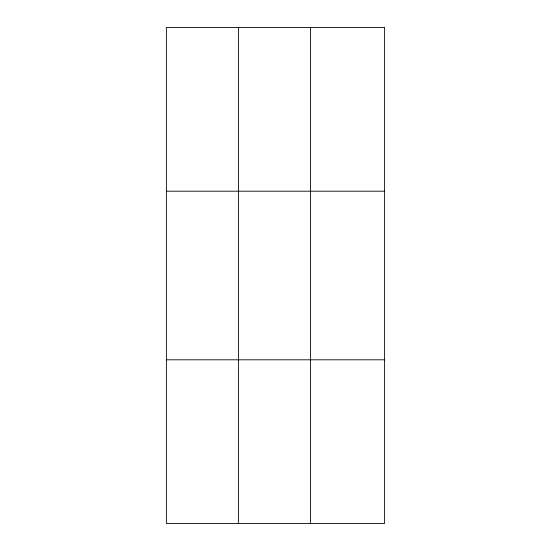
<?xml version="1.0" encoding="UTF-8"?>
<svg xmlns="http://www.w3.org/2000/svg" width="551" height="551" viewBox="0 0 551 551"><rect width="100%" height="100%" fill="white"/><g stroke="black" fill="none" stroke-linecap="round" stroke-linejoin="round"><path stroke-width="0.83" d="M238.404 27.55L238.404 523.45M310.413 27.55L310.413 523.45M166.395 191.197L384.605 191.197M166.395 359.803L384.605 359.803M384.605 27.55L384.605 523.45L166.395 523.45L166.395 27.55L384.605 27.55"/></g></svg>
